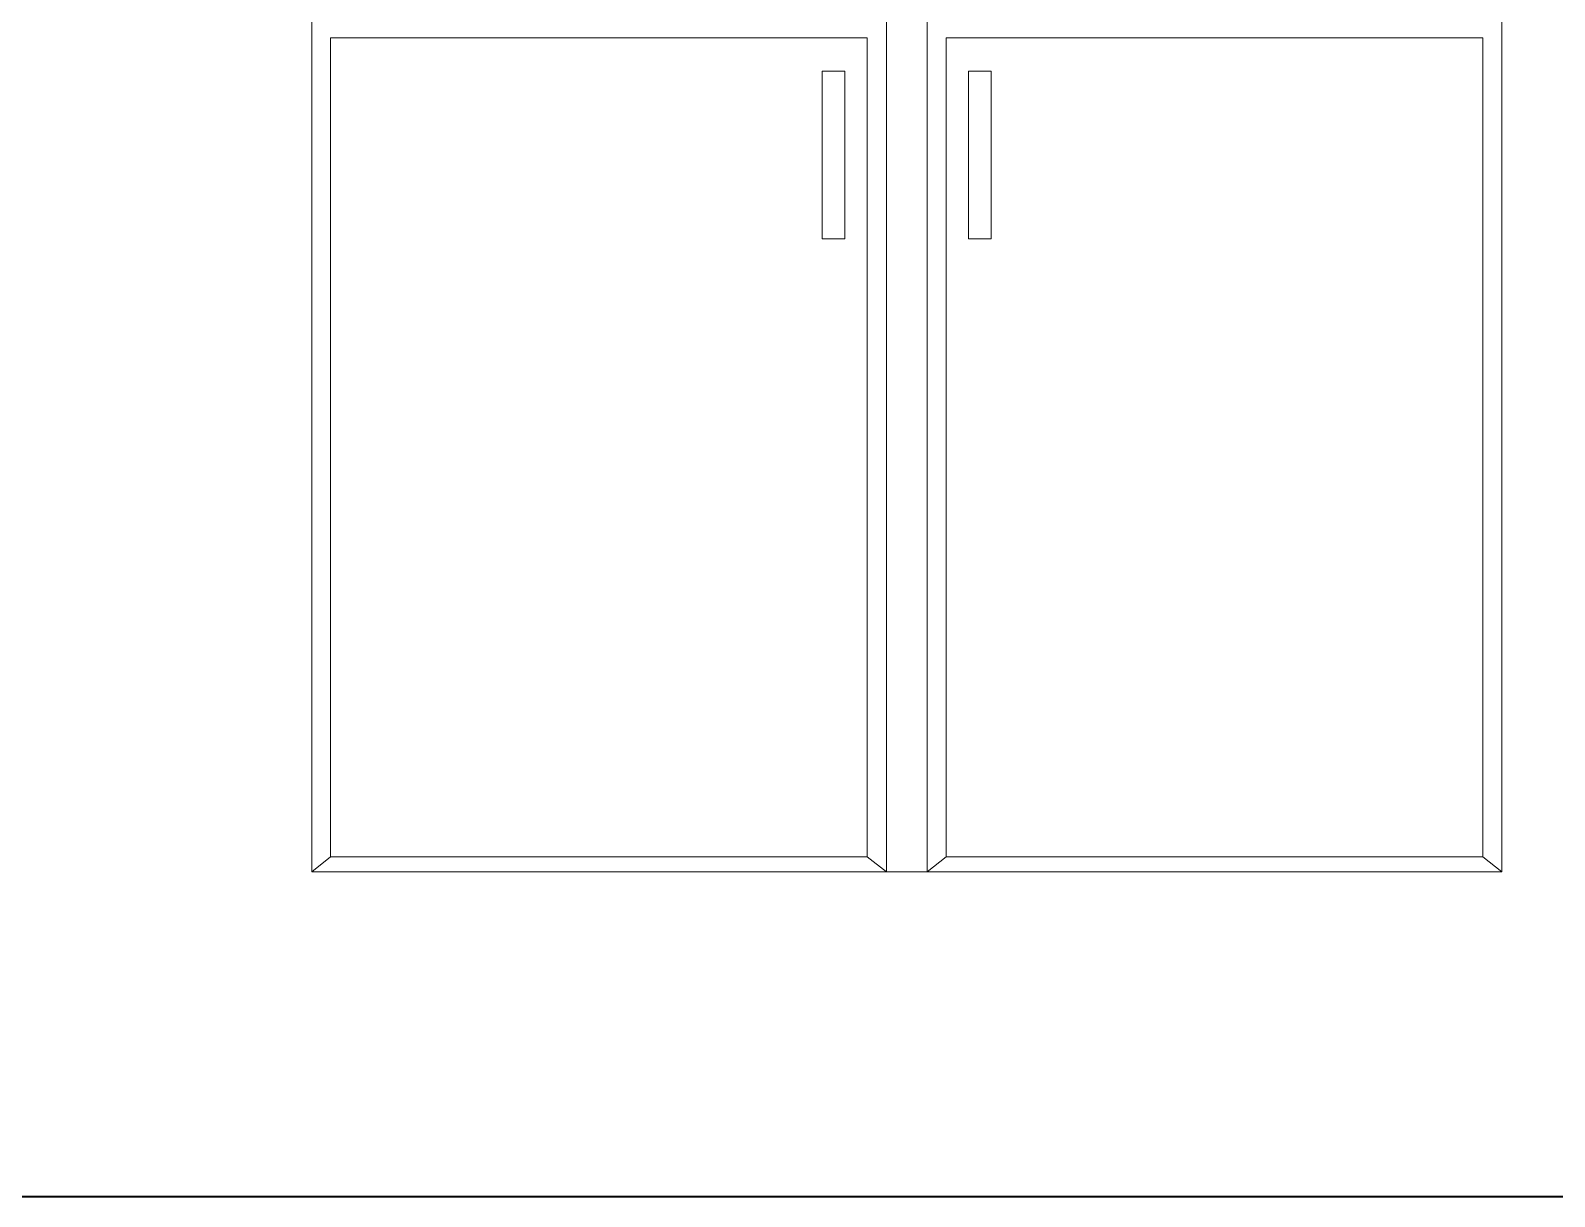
# Model space of a CAD drawing. Header units: inches. Extents: x 2013 to 15569, y -2551 to 2524.
# Drawn here: x 3623.1 to 3828, y 1783.7 to 1940.5 of the extents above; entities that cross this region are included whole.
import ezdxf

# ---------------------------------------------------------------- set-up
doc = ezdxf.new("R2010")
doc.units = ezdxf.units.IN
doc.header["$MEASUREMENT"] = 0
for name, color, linetype, lineweight in [('A-ELEV-MBE1', 7, 'Continuous', 35), ('A-ELEV-PATT', 8, 'Continuous', 18), ('A-FURN', 8, 'Continuous', 18)]:
    doc.layers.add(name, color=color, linetype=linetype, lineweight=lineweight)

msp = doc.modelspace()

# ---------------------------------------------------------------- linework, layer by layer
at = {"layer": 'A-ELEV-MBE1'}
msp.add_lwpolyline([(3028.046, 1783.7), (3942.046, 1783.7), (3942.046, 2037.7)], dxfattribs=at)
at = {"layer": 'A-ELEV-PATT'}
for p, q in [((3738.148, 1827.342), (3738.148, 2037.7)), ((3743.646, 1827.342), (3743.646, 2037.7)), ((3663.448, 1829.37), (3663.448, 1939.491)), ((3735.557, 1829.37), (3735.557, 1939.491)), ((3746.197, 1829.37), (3746.197, 1939.491)), ((3818.306, 1829.37), (3818.306, 1939.491)), ((3729.511, 1912.462), (3729.511, 1935.031)), ((3729.511, 1935.031), (3732.562, 1935.031)), ((3732.562, 1935.031), (3732.562, 1912.462)), ((3752.242, 1935.031), (3749.191, 1935.031)), ((3749.191, 1935.031), (3749.191, 1912.462)), ((3752.242, 1912.462), (3752.242, 1935.031)), ((3732.562, 1912.462), (3729.511, 1912.462)), ((3749.191, 1912.462), (3752.242, 1912.462)), ((3735.557, 1829.37), (3663.448, 1829.37)), ((3818.306, 1829.37), (3746.197, 1829.37)), ((3738.148, 1827.342), (3660.897, 1827.342)), ((3820.897, 1827.342), (3743.646, 1827.342))]:
    msp.add_line(p, q, dxfattribs=at)
at = {"layer": 'A-FURN'}
for p, q in [((3660.897, 1827.342), (3660.897, 2037.7)), ((3820.897, 2037.7), (3820.897, 1827.342)), ((3735.557, 1939.491), (3663.448, 1939.491)), ((3818.306, 1939.491), (3746.197, 1939.491)), ((3663.448, 1829.37), (3660.897, 1827.342)), ((3738.148, 1827.342), (3735.557, 1829.37)), ((3746.197, 1829.37), (3743.646, 1827.342)), ((3818.306, 1829.37), (3820.897, 1827.342)), ((3738.148, 1827.342), (3740.897, 1827.342)), ((3740.897, 1827.342), (3743.646, 1827.342))]:
    msp.add_line(p, q, dxfattribs=at)

doc.saveas('drawing.dxf')
